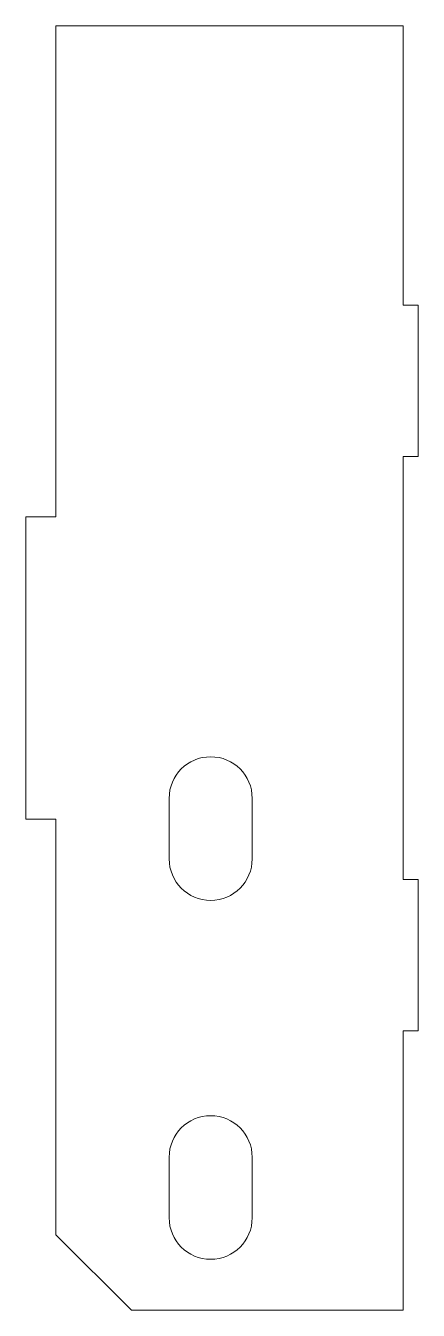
# Model space of a CAD drawing. Header units: inches. Extents: x -1.35 to 1.25, y -4.25 to 4.25.
import ezdxf

# ---------------------------------------------------------------- set-up
doc = ezdxf.new("R2010")
doc.units = ezdxf.units.IN
doc.header["$MEASUREMENT"] = 0

msp = doc.modelspace()

# ---------------------------------------------------------------- linework, layer by layer
at = {"color": 7, "linetype": 'Continuous', "lineweight": 15}
for p, q in [((-1.15, 1), (-1.15, 4.25)), ((-1.15, 4.25), (1.15, 4.25)), ((1.15, 4.25), (1.15, 2.4)), ((1.25, 2.4), (1.15, 2.4)), ((1.25, 1.4), (1.25, 2.4)), ((1.15, 1.4), (1.25, 1.4)), ((1.15, 1.4), (1.15, -1.4)), ((-1.35, 1), (-1.35, -1)), ((-1.15, 1), (-1.35, 1)), ((-0.4, -0.8625), (-0.4, -1.2625)), ((0.15, -1.2625), (0.15, -0.8625)), ((-1.35, -1), (-1.15, -1)), ((-1.15, -3.75), (-1.15, -1)), ((1.25, -1.4), (1.15, -1.4)), ((1.25, -2.4), (1.25, -1.4)), ((1.15, -2.4), (1.25, -2.4)), ((1.15, -2.4), (1.15, -4.25)), ((-0.4, -3.2375), (-0.4, -3.6375)), ((0.15, -3.6375), (0.15, -3.2375)), ((-1.15, -3.75), (-0.65, -4.25)), ((1.15, -4.25), (-0.65, -4.25))]:
    msp.add_line(p, q, dxfattribs=at)
for centre, start, end in [((-0.125, -0.8625), 0, 180), ((-0.125, -1.2625), 180, 0), ((-0.125, -3.2375), 0, 180), ((-0.125, -3.6375), 180, 0)]:
    msp.add_arc(centre, 0.275, start, end, dxfattribs=at)

doc.saveas('drawing.dxf')
